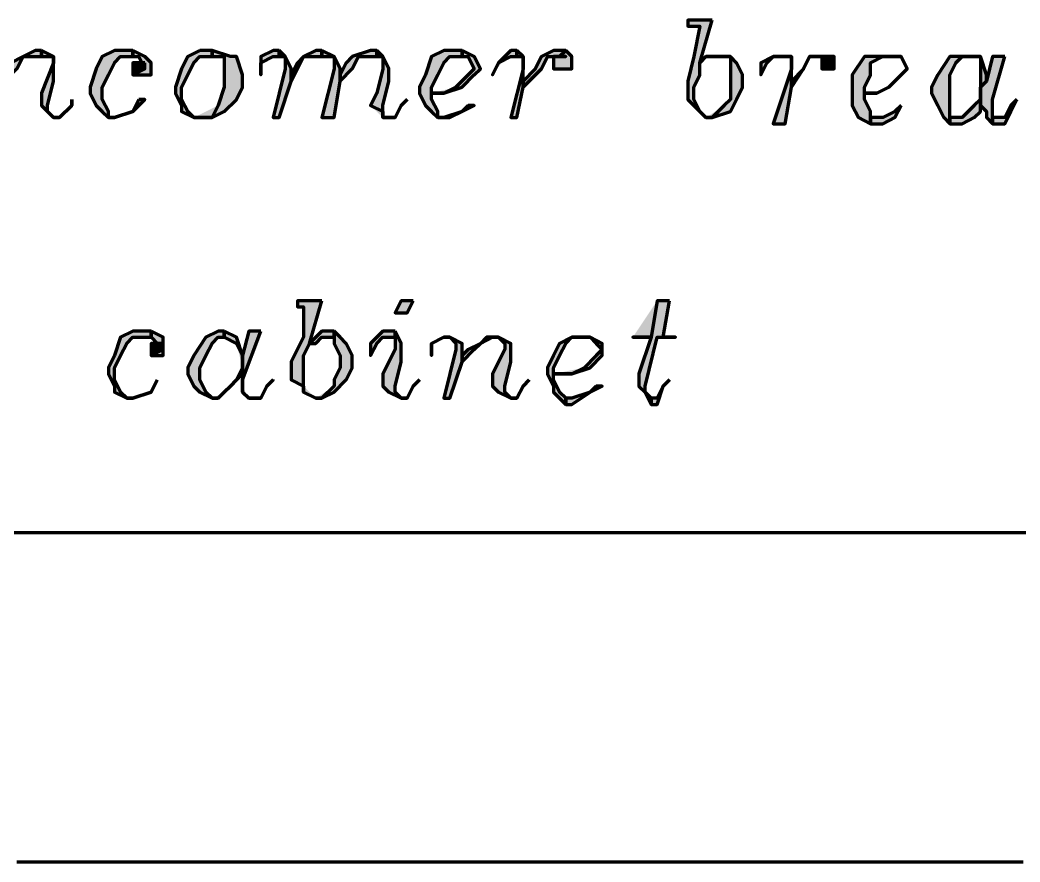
# Model space of a CAD drawing. Header units: inches. Extents: x 16 to 776, y 37 to 575.
# Drawn here: x 298.42 to 325.75, y 235 to 258 of the extents above; entities that cross this region are included whole.
import ezdxf

# ---------------------------------------------------------------- set-up
doc = ezdxf.new("R2010")
doc.units = ezdxf.units.IN
doc.header["$MEASUREMENT"] = 0
doc.layers.add('H', color=7, linetype='CONTINUOUS', lineweight=100)
doc.layers.add('P', color=250, linetype='CONTINUOUS', lineweight=100)

msp = doc.modelspace()

# ---------------------------------------------------------------- hatches: boundary and pattern name
at = {"layer": 'H', "linetype": 'Continuous'}
h = msp.add_hatch(color=0, dxfattribs=at)
edge = h.paths.add_edge_path()
edge.add_line((317.333, 258), (316.667, 258))
edge.add_line((316.667, 258), (316.667, 257.833))
edge.add_line((316.667, 257.833), (316.833, 257.833))
edge.add_line((316.833, 257.833), (317, 257.833))
edge.add_line((317, 257.833), (316.833, 257))
edge.add_line((316.833, 257), (316.667, 256.333))
edge.add_line((316.667, 256.333), (316.667, 255.833))
edge.add_line((316.667, 255.833), (316.833, 255.667))
edge.add_line((316.833, 255.667), (317.167, 255.333))
edge.add_line((317.167, 255.333), (317, 255.5))
edge.add_line((317, 255.5), (316.833, 255.833))
edge.add_line((316.833, 255.833), (316.833, 256.167))
edge.add_line((316.833, 256.167), (317, 256.5))
edge.add_line((317, 256.5), (317, 256.833))
for points in [[(299, 257.167), (298.833, 257.167), (298.5, 257), (298.167, 256.833), (298, 256.5), (298, 256.333), (298.333, 256.667), (298.5, 257), (298.833, 257), (299, 257)], [(301.5, 257.167), (301, 257.167), (300.667, 257), (300.5, 256.667), (300.333, 256.167), (300.333, 256), (300.5, 255.667), (300.667, 255.5), (300.833, 255.333), (300.833, 255.5), (300.667, 255.833), (300.667, 256.167), (300.833, 256.5), (301, 256.833), (301.167, 257), (301.5, 257)], [(301.5, 257.167), (301.5, 257), (301.667, 257), (301.833, 256.667), (301.5, 256.5), (302, 256.5), (302, 256.833), (301.833, 257)], [(303.333, 257.167), (303, 257), (302.833, 256.667), (302.667, 256.167), (302.667, 256), (302.833, 255.667), (302.833, 255.5), (303.167, 255.333), (303, 255.5), (302.833, 255.833), (302.833, 256.167), (303.167, 256.833), (303.333, 257), (303.667, 257), (303.667, 257.167)], [(305.5, 257.167), (305.333, 257.167), (305, 257), (305, 256.667), (305, 256.5), (305, 256.833), (305.333, 257), (305.5, 257)], [(305.5, 257.167), (305.5, 257), (305.667, 257), (305.667, 256.667), (305.333, 255.333), (305.5, 255.333), (305.833, 256.333), (305.833, 256.5), (305.833, 256.667), (305.667, 257)], [(306.667, 257.167), (306.5, 257.167), (306.167, 257), (306, 256.833), (305.833, 256.5), (305.833, 256.333), (306, 256.667), (306.167, 257), (306.5, 257), (306.667, 257)], [(306.667, 257.167), (306.667, 257), (307, 257), (307, 256.667), (306.667, 255.333), (307, 255.333), (307.167, 256.333), (307.167, 256.5), (307.167, 256.667), (307, 257)], [(308.167, 257.167), (308, 257.167), (307.5, 257), (307.333, 256.833), (307.167, 256.5), (307.167, 256.333), (307.5, 256.667), (307.667, 257), (308, 257), (308.167, 257)], [(310.5, 257.167), (310, 257.167), (309.667, 257), (309.5, 256.5), (309.333, 256.167), (309.333, 256), (309.5, 255.667), (309.667, 255.5), (309.833, 255.333), (309.833, 255.5), (309.667, 255.833), (309.667, 256), (309.667, 256.167), (309.833, 256.5), (310, 256.833), (310.167, 257), (310.5, 257)], [(312, 257.167), (312, 257), (312.167, 257), (312.167, 256.667), (311.833, 255.333), (312, 255.333), (312.167, 256.167), (312.167, 256.333), (312.167, 256.667), (312.167, 257)], [(313.333, 257.167), (313, 257.167), (312.667, 257), (312.5, 256.667), (312.167, 256.333), (312.167, 256.167), (312.667, 256.667), (312.833, 257), (313, 257), (313.167, 257)], [(313.333, 257.167), (313.167, 257), (313.333, 257), (313, 257), (313, 256.667), (313.5, 256.667), (313.5, 257)], [(319, 257), (318.667, 256.833), (318.667, 256.5), (318.833, 256.833)], [(320.667, 257), (320.333, 257), (320.333, 256.667), (320.667, 256.667)], [(322, 257), (321.5, 257), (321.167, 256.5), (321.167, 256.167), (321.167, 256), (321.167, 255.667), (321.333, 255.333), (321.667, 255.167), (321.667, 255.333), (321.667, 255.5), (321.5, 255.833), (321.5, 256), (321.5, 256.167), (321.667, 256.5), (321.667, 256.833)], [(324.5, 257), (324.167, 257), (323.833, 257), (323.5, 256.5), (323.333, 256.167), (323.333, 256), (323.5, 255.667), (323.667, 255.333), (323.833, 255.167), (323.833, 255.333), (323.833, 255.5), (323.833, 255.833), (323.833, 256.167), (323.833, 256.5), (324, 256.833), (324.167, 257), (324.333, 257)], [(324.5, 257), (324.333, 257), (324.667, 257), (324.667, 256.5), (324.667, 256.167), (324.833, 256.333), (324.833, 256.5), (324.667, 257)], [(325.333, 257), (325, 257), (324.833, 256.333), (324.667, 256.167), (324.667, 256), (324.667, 255.667), (324.833, 255.5), (324.833, 255.333), (325, 255.167), (325, 255.333), (325, 255.5), (325, 255.833)], [(301.833, 256.833), (301.5, 256.833), (301.5, 256.5), (301.833, 256.667)], [(319.5, 256.667), (319, 255.167), (319.333, 255.167), (319.5, 256.167), (319.5, 256.333)], [(319.833, 256.667), (319.5, 256.333), (319.5, 256.167)], [(324.667, 256.167), (324.667, 255.833), (324.5, 255.667), (324.333, 255.5), (324.167, 255.333), (323.833, 255.333), (323.833, 255.167), (324.167, 255.167), (324.5, 255.333), (324.667, 255.5), (324.667, 255.833), (324.667, 256)], [(310.667, 255.667), (310.5, 255.5), (310, 255.333), (309.833, 255.333), (310.167, 255.333), (310.5, 255.5), (310.833, 255.667)], [(322.5, 255.667), (322.333, 255.5), (322, 255.333), (321.667, 255.333), (321.667, 255.167), (322, 255.167), (322.333, 255.333)], [(325.667, 255.833), (325.5, 255.667), (325.333, 255.333), (325, 255.333), (325, 255.167), (325.333, 255.167), (325.5, 255.5)], [(309.167, 250.333), (308.833, 250.333), (308.667, 250), (309, 250)], [(302, 249.5), (301.5, 249.5), (301.167, 249.333), (301, 248.833), (300.833, 248.5), (300.833, 248.333), (301, 248), (301, 247.833), (301.333, 247.667), (301.167, 247.833), (301, 248.167), (301, 248.5), (301.167, 248.833), (301.333, 249.167), (301.5, 249.333), (302, 249.333)], [(302, 249.5), (302, 249.333), (302.167, 249.167), (302.333, 249), (302, 248.833), (302.333, 248.833), (302.333, 249), (302.333, 249.333)], [(304, 249.5), (303.833, 249.5), (303.5, 249.333), (303.167, 248.833), (303, 248.5), (303, 248.333), (303.167, 248), (303.333, 247.833), (303.667, 247.667), (303.5, 247.833), (303.333, 248.167), (303.333, 248.5), (303.5, 248.833), (303.667, 249.167), (303.833, 249.333), (304, 249.333)], [(307, 249.5), (306.667, 249.5), (306.5, 249.333), (306.333, 249.167), (306.5, 249.167), (306.667, 249.333), (307, 249.333)], [(308.667, 249.5), (308.333, 249.5), (308, 249.167), (308, 248.833), (308.167, 249.167), (308.333, 249.333), (308.667, 249.333)], [(308.667, 249.5), (308.667, 249.333), (308.667, 249.167), (308.667, 249), (308.333, 248.333), (308.333, 248), (308.5, 247.833), (308.833, 247.667), (308.667, 247.833), (308.667, 248), (308.833, 248.667), (308.833, 249), (308.833, 249.167)], [(310.167, 249.333), (310.333, 249.167), (310.333, 249), (310, 247.667), (310.167, 247.667), (310.5, 248.667), (310.5, 248.833), (310.5, 249), (310.5, 249.167)], [(311.5, 249.333), (311.167, 249.333), (311, 249.167), (310.667, 249), (310.5, 248.833), (310.5, 248.667), (310.833, 249), (311, 249.167), (311.333, 249.333)], [(311.5, 249.333), (311.667, 249.167), (311.667, 249), (311.333, 248.333), (311.333, 248), (311.5, 247.833), (311.833, 247.667), (311.667, 247.833), (311.667, 248), (311.833, 248.667), (311.833, 249), (311.833, 249.167)], [(313.5, 249.333), (313.167, 249.167), (313, 248.833), (312.833, 248.5), (312.833, 248.333), (313, 248), (313, 247.833), (313.333, 247.5), (313.333, 247.667), (313.167, 247.833), (313, 248.167), (313, 248.333), (313, 248.5), (313.167, 248.833), (313.333, 249.167)], [(302.333, 249.167), (302, 249.167), (302, 248.833), (302.333, 249)], [(314.167, 248), (314, 247.833), (313.5, 247.667), (313.333, 247.667), (313.333, 247.5), (313.5, 247.5), (314, 247.833), (314.333, 248)], [(316, 248), (315.833, 247.667), (315.667, 247.667), (315.667, 247.5), (315.833, 247.5)]]:
    msp.add_hatch(color=0, dxfattribs=at).paths.add_polyline_path(points)
h = msp.add_hatch(color=0, dxfattribs=at)
edge = h.paths.add_edge_path()
edge.add_line((299, 257.167), (299, 257))
edge.add_line((299, 257), (299.333, 257))
edge.add_line((299.333, 257), (299.333, 256.833))
edge.add_line((299.333, 256.833), (299, 256))
edge.add_line((299, 256), (299, 255.667))
edge.add_line((299, 255.667), (299.333, 255.333))
edge.add_line((299.333, 255.333), (299.167, 255.5))
edge.add_line((299.167, 255.5), (299.167, 255.667))
edge.add_line((299.167, 255.667), (299.333, 256.333))
edge.add_line((299.333, 256.333), (299.333, 256.833))
edge.add_line((299.333, 256.833), (299.333, 257))
h = msp.add_hatch(color=0, dxfattribs=at)
edge = h.paths.add_edge_path()
edge.add_line((303.667, 257.167), (303.667, 257))
edge.add_line((303.667, 257), (304, 257))
edge.add_line((304, 257), (304, 256.5))
edge.add_line((304, 256.5), (304, 256.167))
edge.add_line((304, 256.167), (303.833, 255.667))
edge.add_line((303.833, 255.667), (303.167, 255.333))
edge.add_line((303.167, 255.333), (303.667, 255.333))
edge.add_line((303.667, 255.333), (304, 255.5))
edge.add_line((304, 255.5), (304.333, 255.833))
edge.add_line((304.333, 255.833), (304.5, 256.167))
edge.add_line((304.5, 256.167), (304.5, 256.5))
edge.add_line((304.5, 256.5), (304.333, 257))
edge.add_line((304.333, 257), (304.167, 257))
h = msp.add_hatch(color=0, dxfattribs=at)
edge = h.paths.add_edge_path()
edge.add_line((308.167, 257.167), (308.167, 257))
edge.add_line((308.167, 257), (308.333, 257))
edge.add_line((308.333, 257), (308.333, 256.667))
edge.add_line((308.333, 256.667), (308.167, 256))
edge.add_line((308.167, 256), (308, 255.667))
edge.add_line((308, 255.667), (308.333, 255.333))
edge.add_line((308.333, 255.333), (308.333, 255.5))
edge.add_line((308.333, 255.5), (308.333, 255.667))
edge.add_line((308.333, 255.667), (308.5, 256.333))
edge.add_line((308.5, 256.333), (308.5, 256.667))
edge.add_line((308.5, 256.667), (308.333, 257))
h = msp.add_hatch(color=0, dxfattribs=at)
edge = h.paths.add_edge_path()
edge.add_line((310.5, 257.167), (310.5, 257))
edge.add_line((310.5, 257), (310.667, 257))
edge.add_line((310.667, 257), (310.833, 256.667))
edge.add_line((310.833, 256.667), (310.667, 256.5))
edge.add_line((310.667, 256.5), (310.333, 256.167))
edge.add_line((310.333, 256.167), (309.667, 256))
edge.add_line((309.667, 256), (310, 256))
edge.add_line((310, 256), (310.5, 256.167))
edge.add_line((310.5, 256.167), (310.833, 256.5))
edge.add_line((310.833, 256.5), (311, 256.667))
edge.add_line((311, 256.667), (310.833, 257))
h = msp.add_hatch(color=0, dxfattribs=at)
edge = h.paths.add_edge_path()
edge.add_line((312, 257.167), (311.833, 257.167))
edge.add_line((311.833, 257.167), (311.333, 256.5))
edge.add_line((311.333, 256.5), (311.5, 256.833))
edge.add_line((311.5, 256.833), (311.833, 257))
edge.add_line((311.833, 257), (312, 257))
h = msp.add_hatch(color=0, dxfattribs=at)
edge = h.paths.add_edge_path()
edge.add_line((317.833, 257), (317.833, 256.5))
edge.add_line((317.833, 256.5), (317.833, 256.167))
edge.add_line((317.833, 256.167), (317.833, 255.833))
edge.add_line((317.833, 255.833), (317.667, 255.667))
edge.add_line((317.667, 255.667), (317.167, 255.333))
edge.add_line((317.167, 255.333), (317.333, 255.333))
edge.add_line((317.333, 255.333), (317.833, 255.5))
edge.add_line((317.833, 255.5), (318, 255.833))
edge.add_line((318, 255.833), (318.167, 256.167))
edge.add_line((318.167, 256.167), (318.167, 256.5))
edge.add_line((318.167, 256.5), (318, 256.833))
h = msp.add_hatch(color=0, dxfattribs=at)
edge = h.paths.add_edge_path()
edge.add_line((301.667, 255.833), (301.5, 255.5))
edge.add_line((301.5, 255.5), (300.833, 255.333))
edge.add_line((300.833, 255.333), (301, 255.333))
edge.add_line((301, 255.333), (301.5, 255.5))
edge.add_line((301.5, 255.5), (301.833, 255.833))
h = msp.add_hatch(color=0, dxfattribs=at)
edge = h.paths.add_edge_path()
edge.add_line((306.667, 250.333), (306, 250.333))
edge.add_line((306, 250.333), (306, 250.167))
edge.add_line((306, 250.167), (306.167, 250.167))
edge.add_line((306.167, 250.167), (306.167, 250))
edge.add_line((306.167, 250), (306.167, 249.333))
edge.add_line((306.167, 249.333), (305.833, 248.667))
edge.add_line((305.833, 248.667), (305.833, 248.167))
edge.add_line((305.833, 248.167), (306.167, 248))
edge.add_line((306.167, 248), (306.5, 247.667))
edge.add_line((306.5, 247.667), (306.167, 247.833))
edge.add_line((306.167, 247.833), (306.167, 248.167))
edge.add_line((306.167, 248.167), (306.167, 248.5))
edge.add_line((306.167, 248.5), (306.167, 248.833))
edge.add_line((306.167, 248.833), (306.333, 249.167))
h = msp.add_hatch(color=0, dxfattribs=at)
edge = h.paths.add_edge_path()
edge.add_line((316.167, 250.333), (315.833, 250.333))
edge.add_line((315.833, 250.333), (315.167, 249.333))
edge.add_line((315.167, 249.333), (315.667, 249.333))
edge.add_line((315.667, 249.333), (315.333, 248.333))
edge.add_line((315.333, 248.333), (315.333, 248))
edge.add_line((315.333, 248), (315.5, 247.833))
edge.add_line((315.5, 247.833), (315.667, 247.5))
edge.add_line((315.667, 247.5), (315.667, 247.667))
edge.add_line((315.667, 247.667), (315.5, 247.833))
edge.add_line((315.5, 247.833), (315.5, 248))
edge.add_line((315.5, 248), (315.833, 249.333))
edge.add_line((315.833, 249.333), (316.333, 249.333))
edge.add_line((316.333, 249.333), (316, 249.333))
h = msp.add_hatch(color=0, dxfattribs=at)
edge = h.paths.add_edge_path()
edge.add_line((304, 249.5), (304, 249.333))
edge.add_line((304, 249.333), (304.333, 249.167))
edge.add_line((304.333, 249.167), (304.5, 248.5))
edge.add_line((304.5, 248.5), (304.5, 248.833))
edge.add_line((304.5, 248.833), (304.333, 249.333))
h = msp.add_hatch(color=0, dxfattribs=at)
edge = h.paths.add_edge_path()
edge.add_line((305, 249.5), (304.667, 249.5))
edge.add_line((304.667, 249.5), (304.5, 248.833))
edge.add_line((304.5, 248.833), (304.5, 248.5))
edge.add_line((304.5, 248.5), (304.5, 248.333))
edge.add_line((304.5, 248.333), (304.5, 248))
edge.add_line((304.5, 248), (304.667, 247.667))
edge.add_line((304.667, 247.667), (304.5, 247.833))
edge.add_line((304.5, 247.833), (304.5, 248.167))
h = msp.add_hatch(color=0, dxfattribs=at)
edge = h.paths.add_edge_path()
edge.add_line((307, 249.5), (307, 249.333))
edge.add_line((307, 249.333), (307, 249.167))
edge.add_line((307, 249.167), (307.167, 248.833))
edge.add_line((307.167, 248.833), (307.167, 248.5))
edge.add_line((307.167, 248.5), (307, 248.167))
edge.add_line((307, 248.167), (307, 248))
edge.add_line((307, 248), (306.5, 247.667))
edge.add_line((306.5, 247.667), (306.667, 247.667))
edge.add_line((306.667, 247.667), (307, 247.833))
edge.add_line((307, 247.833), (307.333, 248.167))
edge.add_line((307.333, 248.167), (307.5, 248.5))
edge.add_line((307.5, 248.5), (307.5, 248.833))
edge.add_line((307.5, 248.833), (307.333, 249.167))
edge.add_line((307.333, 249.167), (307.167, 249.333))
h = msp.add_hatch(color=0, dxfattribs=at)
edge = h.paths.add_edge_path()
edge.add_line((314, 249.333), (314.167, 249.167))
edge.add_line((314.167, 249.167), (314.333, 249))
edge.add_line((314.333, 249), (314.167, 248.833))
edge.add_line((314.167, 248.833), (313.833, 248.5))
edge.add_line((313.833, 248.5), (313, 248.333))
edge.add_line((313, 248.333), (313.5, 248.333))
edge.add_line((313.5, 248.333), (314, 248.5))
edge.add_line((314, 248.5), (314.333, 248.833))
edge.add_line((314.333, 248.833), (314.333, 249))
edge.add_line((314.333, 249), (314.333, 249.167))
h = msp.add_hatch(color=0, dxfattribs=at)
edge = h.paths.add_edge_path()
edge.add_line((304.5, 248.5), (304.333, 248.167))
edge.add_line((304.333, 248.167), (304.167, 248))
edge.add_line((304.167, 248), (304, 247.833))
edge.add_line((304, 247.833), (303.667, 247.667))
edge.add_line((303.667, 247.667), (303.833, 247.667))
edge.add_line((303.833, 247.667), (304, 247.833))
edge.add_line((304, 247.833), (304.167, 248))
edge.add_line((304.167, 248), (304.333, 248.167))
edge.add_line((304.333, 248.167), (304.5, 248.333))

# ---------------------------------------------------------------- linework, layer by layer
at = {"layer": 'P', "color": 0, "linetype": 'Continuous'}
for points in [[(317.333, 258), (316.667, 258), (316.667, 257.833), (316.833, 257.833), (317, 257.833), (317, 257.833), (316.833, 257), (316.667, 256.333), (316.667, 255.833), (316.833, 255.667), (317, 255.5), (317.167, 255.333), (317.167, 255.333), (317, 255.5), (316.833, 255.833), (316.833, 256.167), (317, 256.5), (317, 256.833), (317, 256.833), (317.333, 258)], [(299, 257.167), (298.833, 257.167), (298.5, 257), (298.167, 256.833), (298, 256.5), (298, 256.333), (298.333, 256.667), (298.5, 257), (298.833, 257), (299, 257), (299, 257.167)], [(299, 257.167), (299, 257), (299.333, 257), (299.333, 256.833), (299, 256), (299, 255.667), (299.167, 255.5), (299.167, 255.5), (299.333, 255.333), (299.333, 255.333), (299.167, 255.5), (299.167, 255.667), (299.333, 256.333), (299.333, 256.833), (299.333, 257), (299, 257.167)], [(301.5, 257.167), (301, 257.167), (300.667, 257), (300.5, 256.667), (300.333, 256.167), (300.333, 256), (300.5, 255.667), (300.667, 255.5), (300.833, 255.333), (300.833, 255.333), (300.833, 255.5), (300.667, 255.833), (300.667, 256.167), (300.833, 256.5), (301, 256.833), (301.167, 257), (301.5, 257), (301.5, 257.167)], [(301.5, 257.167), (301.5, 257), (301.667, 257), (301.833, 256.667), (301.833, 256.667), (301.5, 256.5), (302, 256.5), (302, 256.833), (301.833, 257), (301.5, 257.167)], [(303.333, 257.167), (303, 257), (302.833, 256.667), (302.667, 256.167), (302.667, 256), (302.833, 255.667), (302.833, 255.5), (303.167, 255.333), (303.167, 255.333), (303, 255.5), (302.833, 255.833), (302.833, 256.167), (303.167, 256.833), (303.333, 257), (303.667, 257), (303.667, 257.167), (303.333, 257.167)], [(303.667, 257.167), (303.667, 257), (304, 257), (304, 256.5), (304, 256.167), (303.833, 255.667), (303.667, 255.333), (303.167, 255.333), (303.167, 255.333), (303.667, 255.333), (304, 255.5), (304.333, 255.833), (304.5, 256.167), (304.5, 256.5), (304.333, 257), (304.167, 257), (303.667, 257.167)], [(305.5, 257.167), (305.333, 257.167), (305, 257), (305, 256.667), (305, 256.5), (305, 256.833), (305.333, 257), (305.5, 257), (305.5, 257.167)], [(305.5, 257.167), (305.5, 257), (305.667, 257), (305.667, 256.667), (305.333, 255.333), (305.5, 255.333), (305.833, 256.333), (305.833, 256.5), (305.833, 256.667), (305.667, 257), (305.5, 257.167)], [(306.667, 257.167), (306.5, 257.167), (306.167, 257), (306, 256.833), (305.833, 256.5), (305.833, 256.333), (306, 256.667), (306.167, 257), (306.5, 257), (306.667, 257), (306.667, 257.167)], [(306.667, 257.167), (306.667, 257), (307, 257), (307, 256.667), (306.667, 255.333), (307, 255.333), (307.167, 256.333), (307.167, 256.5), (307.167, 256.667), (307, 257), (306.667, 257.167)], [(308.167, 257.167), (308, 257.167), (307.5, 257), (307.333, 256.833), (307.167, 256.5), (307.167, 256.333), (307.5, 256.667), (307.667, 257), (308, 257), (308.167, 257), (308.167, 257.167)], [(308.167, 257.167), (308.167, 257), (308.333, 257), (308.333, 256.667), (308.167, 256), (308, 255.667), (308.333, 255.5), (308.333, 255.5), (308.333, 255.333), (308.333, 255.333), (308.333, 255.5), (308.333, 255.667), (308.5, 256.333), (308.5, 256.667), (308.333, 257), (308.167, 257.167)], [(310.5, 257.167), (310, 257.167), (309.667, 257), (309.5, 256.5), (309.333, 256.167), (309.333, 256), (309.5, 255.667), (309.667, 255.5), (309.833, 255.333), (309.833, 255.333), (309.833, 255.5), (309.667, 255.833), (309.667, 256), (309.667, 256), (309.667, 256.167), (309.833, 256.5), (310, 256.833), (310.167, 257), (310.5, 257), (310.5, 257.167)], [(310.5, 257.167), (310.5, 257), (310.667, 257), (310.833, 256.667), (310.667, 256.5), (310.333, 256.167), (310, 256), (309.667, 256), (309.667, 256), (310, 256), (310.5, 256.167), (310.833, 256.5), (311, 256.667), (310.833, 257), (310.5, 257.167)], [(312, 257.167), (311.833, 257.167), (311.5, 256.833), (311.333, 256.5), (311.333, 256.5), (311.5, 256.833), (311.833, 257), (312, 257), (312, 257.167)], [(312, 257.167), (312, 257), (312.167, 257), (312.167, 256.667), (311.833, 255.333), (312, 255.333), (312.167, 256.167), (312.167, 256.333), (312.167, 256.667), (312.167, 257), (312, 257.167)], [(313.333, 257.167), (313, 257.167), (312.667, 257), (312.5, 256.667), (312.167, 256.333), (312.167, 256.167), (312.667, 256.667), (312.833, 257), (313, 257), (313.167, 257), (313.333, 257.167)], [(313.333, 257.167), (313.167, 257), (313.333, 257), (313, 257), (313, 256.667), (313.5, 256.667), (313.5, 257), (313.333, 257.167)], [(317.667, 257), (317.333, 257), (317.167, 257), (317, 256.833), (317, 256.833), (317.167, 257), (317.333, 257), (317.667, 257)], [(317.667, 257), (317.667, 257), (317.833, 257), (317.833, 256.5), (317.833, 256.167), (317.833, 255.833), (317.667, 255.667), (317.333, 255.333), (317.167, 255.333), (317.167, 255.333), (317.333, 255.333), (317.833, 255.5), (318, 255.833), (318.167, 256.167), (318.167, 256.5), (318, 256.833), (317.833, 257), (317.667, 257)], [(319.333, 257), (319, 257), (318.667, 256.833), (318.667, 256.5), (318.667, 256.5), (318.833, 256.833), (319, 257), (319.333, 257)], [(319.333, 257), (319.333, 257), (319.5, 257), (319.5, 256.667), (319, 255.167), (319.333, 255.167), (319.5, 256.167), (319.5, 256.333), (319.5, 256.667), (319.5, 257), (319.333, 257)], [(320.5, 257), (320.333, 257), (320, 257), (319.833, 256.667), (319.5, 256.333), (319.5, 256.167), (319.833, 256.667), (320, 257), (320.333, 257), (320.5, 257)], [(320.5, 257), (320.5, 257), (320.667, 257), (320.333, 257), (320.333, 256.667), (320.667, 256.667), (320.667, 257), (320.5, 257)], [(322.333, 257), (322, 257), (321.5, 257), (321.167, 256.5), (321.167, 256.167), (321.167, 256), (321.167, 255.667), (321.333, 255.333), (321.667, 255.167), (321.667, 255.333), (321.667, 255.5), (321.5, 255.833), (321.5, 256), (321.5, 256), (321.5, 256.167), (321.667, 256.5), (321.667, 256.833), (322, 257), (322.333, 257)], [(322.333, 257), (322.333, 257), (322.5, 257), (322.667, 256.667), (322.5, 256.5), (322.167, 256.167), (321.833, 256), (321.5, 256), (321.5, 256), (321.833, 256), (322.167, 256.167), (322.5, 256.5), (322.667, 256.667), (322.5, 257), (322.333, 257)], [(324.5, 257), (324.167, 257), (323.833, 257), (323.5, 256.5), (323.333, 256.167), (323.333, 256), (323.5, 255.667), (323.667, 255.333), (323.833, 255.167), (323.833, 255.333), (323.833, 255.5), (323.833, 255.833), (323.833, 256.167), (323.833, 256.5), (324, 256.833), (324.167, 257), (324.333, 257), (324.5, 257)], [(324.5, 257), (324.333, 257), (324.667, 257), (324.667, 256.5), (324.667, 256.167), (324.833, 256.333), (324.833, 256.5), (324.667, 257), (324.5, 257)], [(325.333, 257), (325, 257), (324.833, 256.333), (324.667, 256.167), (324.667, 256), (324.667, 255.667), (324.833, 255.5), (324.833, 255.333), (325, 255.167), (325, 255.333), (325, 255.5), (325, 255.833), (325.333, 257)], [(301.833, 256.833), (301.5, 256.833), (301.5, 256.5), (301.833, 256.667), (301.833, 256.833)], [(324.667, 256.167), (324.667, 255.833), (324.5, 255.667), (324.333, 255.5), (324.167, 255.333), (323.833, 255.333), (323.833, 255.167), (323.833, 255.167), (324.167, 255.167), (324.5, 255.333), (324.667, 255.5), (324.667, 255.833), (324.667, 256), (324.667, 256.167)], [(299.833, 255.833), (299.833, 255.667), (299.5, 255.333), (299.333, 255.333), (299.333, 255.333), (299.5, 255.333), (299.833, 255.667), (299.833, 255.833)], [(301.667, 255.833), (301.5, 255.5), (301, 255.333), (300.833, 255.333), (300.833, 255.333), (300.833, 255.333), (301, 255.333), (301.5, 255.5), (301.833, 255.833), (301.667, 255.833)], [(309, 255.833), (308.833, 255.667), (308.667, 255.333), (308.333, 255.333), (308.333, 255.333), (308.667, 255.333), (308.833, 255.667), (309, 255.833)], [(310.667, 255.667), (310.5, 255.5), (310, 255.333), (309.833, 255.333), (309.833, 255.333), (310.167, 255.333), (310.5, 255.5), (310.833, 255.667), (310.667, 255.667)], [(322.5, 255.667), (322.333, 255.5), (322, 255.333), (321.667, 255.333), (321.667, 255.167), (322, 255.167), (322.333, 255.333), (322.5, 255.667)], [(325.667, 255.833), (325.5, 255.667), (325.333, 255.333), (325, 255.333), (325, 255.167), (325.333, 255.167), (325.5, 255.5), (325.667, 255.833)], [(306.667, 250.333), (306, 250.333), (306, 250.167), (306.167, 250.167), (306.167, 250.167), (306.167, 250), (306.167, 249.333), (305.833, 248.667), (305.833, 248.167), (306.167, 248), (306.167, 247.833), (306.5, 247.667), (306.5, 247.667), (306.167, 247.833), (306.167, 248.167), (306.167, 248.5), (306.167, 248.833), (306.333, 249.167), (306.333, 249.167), (306.667, 250.333)], [(309.167, 250.333), (308.833, 250.333), (308.667, 250), (309, 250), (309.167, 250.333)], [(316.167, 250.333), (315.833, 250.333), (315.667, 249.333), (315.167, 249.333), (315.167, 249.333), (315.667, 249.333), (315.333, 248.333), (315.333, 248), (315.5, 247.833), (315.667, 247.5), (315.667, 247.667), (315.5, 247.833), (315.5, 248), (315.833, 249.333), (316.333, 249.333), (316.333, 249.333), (316, 249.333), (316.167, 250.333)], [(302, 249.5), (301.5, 249.5), (301.167, 249.333), (301, 248.833), (300.833, 248.5), (300.833, 248.333), (301, 248), (301, 247.833), (301.333, 247.667), (301.333, 247.667), (301.167, 247.833), (301, 248.167), (301, 248.5), (301.167, 248.833), (301.333, 249.167), (301.5, 249.333), (302, 249.333), (302, 249.5)], [(302, 249.5), (302, 249.333), (302.167, 249.167), (302.333, 249), (302.333, 249), (302, 248.833), (302.333, 248.833), (302.333, 249), (302.333, 249.333), (302, 249.5)], [(304, 249.5), (303.833, 249.5), (303.5, 249.333), (303.167, 248.833), (303, 248.5), (303, 248.333), (303.167, 248), (303.333, 247.833), (303.667, 247.667), (303.667, 247.667), (303.5, 247.833), (303.333, 248.167), (303.333, 248.5), (303.5, 248.833), (303.667, 249.167), (303.833, 249.333), (304, 249.333), (304, 249.5)], [(304, 249.5), (304, 249.333), (304.333, 249.167), (304.5, 248.833), (304.5, 248.5), (304.5, 248.833), (304.5, 248.833), (304.333, 249.333), (304, 249.5)], [(305, 249.5), (304.667, 249.5), (304.5, 248.833), (304.5, 248.5), (304.5, 248.333), (304.5, 248), (304.5, 247.833), (304.5, 247.833), (304.667, 247.667), (304.667, 247.667), (304.5, 247.833), (304.5, 248.167), (305, 249.5)], [(307, 249.5), (306.667, 249.5), (306.5, 249.333), (306.333, 249.167), (306.333, 249.167), (306.5, 249.167), (306.667, 249.333), (307, 249.333), (307, 249.5)], [(307, 249.5), (307, 249.333), (307, 249.167), (307.167, 248.833), (307.167, 248.5), (307, 248.167), (307, 248), (306.667, 247.667), (306.5, 247.667), (306.5, 247.667), (306.667, 247.667), (307, 247.833), (307.333, 248.167), (307.5, 248.5), (307.5, 248.833), (307.333, 249.167), (307.167, 249.333), (307, 249.5)], [(308.667, 249.5), (308.333, 249.5), (308, 249.167), (308, 248.833), (308, 248.833), (308.167, 249.167), (308.333, 249.333), (308.667, 249.333), (308.667, 249.5)], [(308.667, 249.5), (308.667, 249.333), (308.667, 249.167), (308.667, 249), (308.333, 248.333), (308.333, 248), (308.5, 247.833), (308.5, 247.833), (308.833, 247.667), (308.833, 247.667), (308.667, 247.833), (308.667, 248), (308.833, 248.667), (308.833, 249), (308.833, 249.167), (308.667, 249.5)], [(310.167, 249.333), (310, 249.333), (309.667, 249.167), (309.667, 248.833), (309.667, 248.833), (309.667, 249.167), (310, 249.333), (310.167, 249.333)], [(310.167, 249.333), (310.167, 249.333), (310.333, 249.167), (310.333, 249), (310, 247.667), (310.167, 247.667), (310.5, 248.667), (310.5, 248.833), (310.5, 249), (310.5, 249.167), (310.167, 249.333)], [(311.5, 249.333), (311.167, 249.333), (311, 249.167), (310.667, 249), (310.5, 248.833), (310.5, 248.667), (310.833, 249), (311, 249.167), (311.333, 249.333), (311.5, 249.333)], [(311.5, 249.333), (311.5, 249.333), (311.667, 249.167), (311.667, 249), (311.333, 248.333), (311.333, 248), (311.5, 247.833), (311.5, 247.833), (311.833, 247.667), (311.833, 247.667), (311.667, 247.833), (311.667, 248), (311.833, 248.667), (311.833, 249), (311.833, 249.167), (311.5, 249.333)], [(314, 249.333), (313.5, 249.333), (313.167, 249.167), (313, 248.833), (312.833, 248.5), (312.833, 248.333), (313, 248), (313, 247.833), (313.333, 247.5), (313.333, 247.667), (313.167, 247.833), (313, 248.167), (313, 248.333), (313, 248.333), (313, 248.5), (313.167, 248.833), (313.333, 249.167), (313.5, 249.333), (314, 249.333), (314, 249.333)], [(314, 249.333), (314, 249.333), (314.167, 249.167), (314.333, 249), (314.167, 248.833), (313.833, 248.5), (313.5, 248.333), (313, 248.333), (313, 248.333), (313.5, 248.333), (314, 248.5), (314.333, 248.833), (314.333, 249), (314.333, 249.167), (314, 249.333)], [(302.333, 249.167), (302, 249.167), (302, 248.833), (302.333, 249), (302.333, 249.167)], [(304.5, 248.5), (304.333, 248.167), (304.167, 248), (304, 247.833), (303.833, 247.667), (303.667, 247.667), (303.667, 247.667), (303.667, 247.667), (303.833, 247.667), (304, 247.833), (304.167, 248), (304.333, 248.167), (304.5, 248.333), (304.5, 248.5)], [(302.167, 248.167), (302, 247.833), (301.5, 247.667), (301.333, 247.667), (301.333, 247.667), (301.333, 247.667), (301.5, 247.667), (302, 247.833), (302.167, 248.167)], [(305.333, 248.167), (305.167, 248), (305, 247.667), (304.667, 247.667), (304.667, 247.667), (305, 247.667), (305.167, 248), (305.333, 248.167), (305.333, 248.167)], [(309.333, 248.167), (309.167, 248), (309, 247.667), (308.833, 247.667), (308.833, 247.667), (309, 247.667), (309.167, 248), (309.333, 248.167)], [(312.333, 248.167), (312.167, 248), (312, 247.667), (311.833, 247.667), (311.833, 247.667), (312, 247.667), (312.167, 248), (312.333, 248.167)], [(314.167, 248), (314, 247.833), (313.5, 247.667), (313.333, 247.667), (313.333, 247.5), (313.5, 247.5), (314, 247.833), (314.333, 248), (314.167, 248)], [(316.167, 248.167), (316, 248), (315.833, 247.667), (315.667, 247.667), (315.667, 247.5), (315.833, 247.5), (316, 248), (316.167, 248.167)], [(228.667, 244), (406.5, 244)], [(298.333, 235), (298.5, 235)], [(298.5, 235), (298.5, 235)], [(298.5, 235), (298.5, 235)], [(298.5, 235), (298.667, 235)], [(298.5, 235), (298.667, 235)], [(298.667, 235), (298.833, 235)], [(298.667, 235), (298.833, 235)], [(298.833, 235), (299, 235)], [(299, 235), (299, 235)], [(299, 235), (299, 235)], [(299, 235), (299.167, 235)], [(299, 235), (299.167, 235)], [(299.167, 235), (299.333, 235)], [(299.167, 235), (299.333, 235)], [(299.333, 235), (299.333, 235)], [(299.333, 235), (299.5, 235)], [(299.333, 235), (299.5, 235)], [(299.5, 235), (299.667, 235)], [(299.5, 235), (299.667, 235)], [(299.667, 235), (299.833, 235)], [(299.667, 235), (299.833, 235)], [(299.833, 235), (299.833, 235)], [(299.833, 235), (300, 235)], [(299.833, 235), (300, 235)], [(300, 235), (300.167, 235)], [(300, 235), (300.167, 235)], [(300.167, 235), (300.167, 235)], [(300.167, 235), (300.167, 235)], [(300.167, 235), (300.333, 235)], [(300.167, 235), (300.333, 235)], [(300.333, 235), (300.5, 235)], [(300.5, 235), (300.667, 235)], [(300.5, 235), (300.667, 235)], [(300.667, 235), (300.667, 235)], [(300.667, 235), (300.667, 235)], [(300.667, 235), (300.833, 235)], [(300.667, 235), (300.833, 235)], [(300.833, 235), (301, 235)], [(301, 235), (301, 235)], [(301, 235), (301, 235)], [(301, 235), (301.167, 235)], [(301, 235), (301.167, 235)], [(301.167, 235), (301.333, 235)], [(301.167, 235), (301.333, 235)], [(301.333, 235), (301.5, 235)], [(301.5, 235), (301.5, 235)], [(301.5, 235), (301.5, 235)], [(301.5, 235), (301.667, 235)], [(301.5, 235), (301.667, 235)], [(301.667, 235), (301.833, 235)], [(301.667, 235), (301.833, 235)], [(301.833, 235), (302, 235)], [(302, 235), (302, 235)], [(302, 235), (302, 235)], [(302, 235), (302.167, 235)], [(302, 235), (302.167, 235)], [(302.167, 235), (302.333, 235)], [(302.167, 235), (302.333, 235)], [(302.333, 235), (302.333, 235)], [(302.333, 235), (302.333, 235)], [(302.333, 235), (302.5, 235)], [(302.5, 235), (302.667, 235)], [(302.5, 235), (302.667, 235)], [(302.667, 235), (302.833, 235)], [(302.667, 235), (302.833, 235)], [(302.833, 235), (302.833, 235)], [(302.833, 235), (302.833, 235)], [(302.833, 235), (303, 235)], [(303, 235), (303.167, 235)], [(303, 235), (303.167, 235)], [(303.167, 235), (303.167, 235)], [(303.167, 235), (303.167, 235)], [(303.167, 235), (303.333, 235)], [(303.167, 235), (303.333, 235)], [(303.333, 235), (303.5, 235)], [(303.5, 235), (303.667, 235)], [(303.5, 235), (303.667, 235)], [(303.667, 235), (303.667, 235)], [(303.667, 235), (303.667, 235)], [(303.667, 235), (303.833, 235)], [(303.667, 235), (303.833, 235)], [(303.833, 235), (304, 235)], [(303.833, 235), (304, 235)], [(304, 235), (304, 235)], [(304, 235), (304.167, 235)], [(304, 235), (304.167, 235)], [(304.167, 235), (304.333, 235)], [(304.167, 235), (304.333, 235)], [(304.333, 235), (304.5, 235)], [(304.333, 235), (304.5, 235)], [(304.5, 235), (304.5, 235)], [(304.5, 235), (304.5, 235)], [(304.5, 235), (304.667, 235)], [(304.667, 235), (304.833, 235)], [(304.667, 235), (304.833, 235)], [(304.833, 235), (305, 235)], [(304.833, 235), (305, 235)], [(305, 235), (305, 235)], [(305, 235), (305, 235)], [(305, 235), (305.167, 235)], [(305.167, 235), (305.333, 235)], [(305.167, 235), (305.333, 235)], [(305.333, 235), (305.333, 235)], [(305.333, 235), (305.333, 235)], [(305.333, 235), (305.5, 235)], [(305.333, 235), (305.5, 235)], [(305.5, 235), (305.667, 235)], [(305.667, 235), (305.833, 235)], [(305.667, 235), (305.833, 235)], [(305.833, 235), (305.833, 235)], [(305.833, 235), (305.833, 235)], [(305.833, 235), (306, 235)], [(305.833, 235), (306, 235)], [(306, 235), (306.167, 235)], [(306, 235), (306.167, 235)], [(306.167, 235), (306.167, 235)], [(306.167, 235), (306.333, 235)], [(306.167, 235), (306.333, 235)], [(306.333, 235), (306.5, 235)], [(306.333, 235), (306.5, 235)], [(306.5, 235), (306.667, 235)], [(306.5, 235), (306.667, 235)], [(306.667, 235), (306.667, 235)], [(306.667, 235), (306.833, 235)], [(306.667, 235), (306.833, 235)], [(306.833, 235), (307, 235)], [(306.833, 235), (307, 235)], [(307, 235), (307, 235)], [(307, 235), (307, 235)], [(307, 235), (307.167, 235)], [(307.167, 235), (307.333, 235)], [(307.167, 235), (307.333, 235)], [(307.333, 235), (307.5, 235)], [(307.333, 235), (307.5, 235)], [(307.5, 235), (307.5, 235)], [(307.5, 235), (307.5, 235)], [(307.5, 235), (307.667, 235)], [(307.667, 235), (307.833, 235)], [(307.667, 235), (307.833, 235)], [(307.833, 235), (308, 235)], [(307.833, 235), (308, 235)], [(308, 235), (308, 235)], [(308, 235), (308, 235)], [(308, 235), (308.167, 235)], [(308, 235), (308.167, 235)], [(308.167, 235), (308.333, 235)], [(308.333, 235), (308.333, 235)], [(308.333, 235), (308.333, 235)], [(308.333, 235), (308.5, 235)], [(308.333, 235), (308.5, 235)], [(308.5, 235), (308.667, 235)], [(308.5, 235), (308.667, 235)], [(308.667, 235), (308.833, 235)], [(308.833, 235), (308.833, 235)], [(308.833, 235), (308.833, 235)], [(308.833, 235), (309, 235)], [(308.833, 235), (309, 235)], [(309, 235), (309.167, 235)], [(309, 235), (309.167, 235)], [(309.167, 235), (309.167, 235)], [(309.167, 235), (309.333, 235)], [(309.167, 235), (309.333, 235)], [(309.333, 235), (309.5, 235)], [(309.333, 235), (309.5, 235)], [(309.5, 235), (309.667, 235)], [(309.5, 235), (309.667, 235)], [(309.667, 235), (309.667, 235)], [(309.667, 235), (309.833, 235)], [(309.667, 235), (309.833, 235)], [(309.833, 235), (310, 235)], [(309.833, 235), (310, 235)], [(310, 235), (310, 235)], [(310, 235), (310, 235)], [(310, 235), (310.167, 235)], [(310, 235), (310.167, 235)], [(310.167, 235), (310.333, 235)], [(310.167, 235), (310.333, 235)], [(310.333, 235), (310.5, 235)], [(310.5, 235), (310.5, 235)], [(310.5, 235), (310.5, 235)], [(310.5, 235), (310.667, 235)], [(310.5, 235), (310.667, 235)], [(310.667, 235), (310.833, 235)], [(310.667, 235), (310.833, 235)], [(310.833, 235), (311, 235)], [(311, 235), (311, 235)], [(311, 235), (311, 235)], [(311, 235), (311.167, 235)], [(311, 235), (311.167, 235)], [(311.167, 235), (311.333, 235)], [(311.167, 235), (311.333, 235)], [(311.333, 235), (311.333, 235)], [(311.333, 235), (311.5, 235)], [(311.333, 235), (311.5, 235)], [(311.5, 235), (311.667, 235)], [(311.5, 235), (311.667, 235)], [(311.667, 235), (311.833, 235)], [(311.667, 235), (311.833, 235)], [(311.833, 235), (311.833, 235)], [(311.833, 235), (312, 235)], [(311.833, 235), (312, 235)], [(312, 235), (312.167, 235)], [(312, 235), (312.167, 235)], [(312.167, 235), (312.167, 235)], [(312.167, 235), (312.167, 235)], [(312.167, 235), (312.333, 235)], [(312.167, 235), (312.333, 235)], [(312.333, 235), (312.5, 235)], [(312.5, 235), (312.667, 235)], [(312.5, 235), (312.667, 235)], [(312.667, 235), (312.667, 235)], [(312.667, 235), (312.667, 235)], [(312.667, 235), (312.833, 235)], [(312.667, 235), (312.833, 235)], [(312.833, 235), (313, 235)], [(313, 235), (313, 235)], [(313, 235), (313, 235)], [(313, 235), (313.167, 235)], [(313, 235), (313.167, 235)], [(313.167, 235), (313.333, 235)], [(313.167, 235), (313.333, 235)], [(313.333, 235), (313.5, 235)], [(313.5, 235), (313.5, 235)], [(313.5, 235), (313.5, 235)], [(313.5, 235), (313.667, 235)], [(313.5, 235), (313.667, 235)], [(313.667, 235), (313.833, 235)], [(313.667, 235), (313.833, 235)], [(313.833, 235), (314, 235)], [(314, 235), (314, 235)], [(314, 235), (314, 235)], [(314, 235), (314.167, 235)], [(314, 235), (314.167, 235)], [(314.167, 235), (314.333, 235)], [(314.167, 235), (314.333, 235)], [(314.333, 235), (314.333, 235)], [(314.333, 235), (314.333, 235)], [(314.333, 235), (314.5, 235)], [(314.5, 235), (314.667, 235)], [(314.5, 235), (314.667, 235)], [(314.667, 235), (314.833, 235)], [(314.667, 235), (314.833, 235)], [(314.833, 235), (314.833, 235)], [(314.833, 235), (314.833, 235)], [(314.833, 235), (315, 235)], [(315, 235), (315.167, 235)], [(315, 235), (315.167, 235)], [(315.167, 235), (315.167, 235)], [(315.167, 235), (315.167, 235)], [(315.167, 235), (315.333, 235)], [(315.167, 235), (315.333, 235)], [(315.333, 235), (315.5, 235)], [(315.5, 235), (315.667, 235)], [(315.5, 235), (315.667, 235)], [(315.667, 235), (315.667, 235)], [(315.667, 235), (315.667, 235)], [(315.667, 235), (315.833, 235)], [(315.667, 235), (315.833, 235)], [(315.833, 235), (316, 235)], [(316, 235), (316, 235)], [(316, 235), (316, 235)], [(316, 235), (316.167, 235)], [(316, 235), (316.167, 235)], [(316.167, 235), (316.333, 235)], [(316.167, 235), (316.333, 235)], [(316.333, 235), (316.5, 235)], [(316.333, 235), (316.5, 235)], [(316.5, 235), (316.5, 235)], [(316.5, 235), (316.667, 235)], [(316.5, 235), (316.667, 235)], [(316.667, 235), (316.833, 235)], [(316.667, 235), (316.833, 235)], [(316.833, 235), (317, 235)], [(316.833, 235), (317, 235)], [(317, 235), (317, 235)], [(317, 235), (317.167, 235)], [(317, 235), (317.167, 235)], [(317.167, 235), (317.333, 235)], [(317.167, 235), (317.333, 235)], [(317.333, 235), (317.333, 235)], [(317.333, 235), (317.333, 235)], [(317.333, 235), (317.5, 235)], [(317.5, 235), (317.667, 235)], [(317.5, 235), (317.667, 235)], [(317.667, 235), (317.833, 235)], [(317.667, 235), (317.833, 235)], [(317.833, 235), (317.833, 235)], [(317.833, 235), (317.833, 235)], [(317.833, 235), (318, 235)], [(317.833, 235), (318, 235)], [(318, 235), (318.167, 235)], [(318, 235), (318.167, 235)], [(318.167, 235), (318.167, 235)], [(318.167, 235), (318.333, 235)], [(318.167, 235), (318.333, 235)], [(318.333, 235), (318.5, 235)], [(318.333, 235), (318.5, 235)], [(318.5, 235), (318.667, 235)], [(318.5, 235), (318.667, 235)], [(318.667, 235), (318.667, 235)], [(318.667, 235), (318.833, 235)], [(318.667, 235), (318.833, 235)], [(318.833, 235), (319, 235)], [(318.833, 235), (319, 235)], [(319, 235), (319, 235)], [(319, 235), (319, 235)], [(319, 235), (319.167, 235)], [(319.167, 235), (319.333, 235)], [(319.167, 235), (319.333, 235)], [(319.333, 235), (319.5, 235)], [(319.333, 235), (319.5, 235)], [(319.5, 235), (319.5, 235)], [(319.5, 235), (319.5, 235)], [(319.5, 235), (319.667, 235)], [(319.667, 235), (319.833, 235)], [(319.667, 235), (319.833, 235)], [(319.833, 235), (320, 235)], [(319.833, 235), (320, 235)], [(320, 235), (320, 235)], [(320, 235), (320, 235)], [(320, 235), (320.167, 235)], [(320, 235), (320.167, 235)], [(320.167, 235), (320.333, 235)], [(320.333, 235), (320.333, 235)], [(320.333, 235), (320.333, 235)], [(320.333, 235), (320.5, 235)], [(320.333, 235), (320.5, 235)], [(320.5, 235), (320.667, 235)], [(320.5, 235), (320.667, 235)], [(320.667, 235), (320.833, 235)], [(320.833, 235), (320.833, 235)], [(320.833, 235), (320.833, 235)], [(320.833, 235), (321, 235)], [(320.833, 235), (321, 235)], [(321, 235), (321.167, 235)], [(321, 235), (321.167, 235)], [(321.167, 235), (321.167, 235)], [(321.167, 235), (321.333, 235)], [(321.167, 235), (321.333, 235)], [(321.333, 235), (321.5, 235)], [(321.333, 235), (321.5, 235)], [(321.5, 235), (321.667, 235)], [(321.5, 235), (321.667, 235)], [(321.667, 235), (321.667, 235)], [(321.667, 235), (321.833, 235)], [(321.667, 235), (321.833, 235)], [(321.833, 235), (322, 235)], [(321.833, 235), (322, 235)], [(322, 235), (322, 235)], [(322, 235), (322, 235)], [(322, 235), (322.167, 235)], [(322, 235), (322.167, 235)], [(322.167, 235), (322.333, 235)], [(322.333, 235), (322.5, 235)], [(322.333, 235), (322.5, 235)], [(322.5, 235), (322.5, 235)], [(322.5, 235), (322.5, 235)], [(322.5, 235), (322.667, 235)], [(322.5, 235), (322.667, 235)], [(322.667, 235), (322.833, 235)], [(322.833, 235), (323, 235)], [(322.833, 235), (323, 235)], [(323, 235), (323, 235)], [(323, 235), (323, 235)], [(323, 235), (323.167, 235)], [(323, 235), (323.167, 235)], [(323.167, 235), (323.333, 235)], [(323.333, 235), (323.333, 235)], [(323.333, 235), (323.333, 235)], [(323.333, 235), (323.5, 235)], [(323.333, 235), (323.5, 235)], [(323.5, 235), (323.667, 235)], [(323.5, 235), (323.667, 235)], [(323.667, 235), (323.833, 235)], [(323.833, 235), (323.833, 235)], [(323.833, 235), (323.833, 235)], [(323.833, 235), (324, 235)], [(323.833, 235), (324, 235)], [(324, 235), (324.167, 235)], [(324, 235), (324.167, 235)], [(324.167, 235), (324.167, 235)], [(324.167, 235), (324.167, 235)], [(324.167, 235), (324.333, 235)], [(324.333, 235), (324.5, 235)], [(324.333, 235), (324.5, 235)], [(324.5, 235), (324.667, 235)], [(324.5, 235), (324.667, 235)], [(324.667, 235), (324.667, 235)], [(324.667, 235), (324.667, 235)], [(324.667, 235), (324.833, 235)], [(324.833, 235), (325, 235)], [(324.833, 235), (325, 235)], [(325, 235), (325, 235)], [(325, 235), (325, 235)], [(325, 235), (325.167, 235)], [(325, 235), (325.167, 235)], [(325.167, 235), (325.333, 235)], [(325.333, 235), (325.5, 235)], [(325.333, 235), (325.5, 235)], [(325.5, 235), (325.5, 235)], [(325.5, 235), (325.5, 235)], [(325.5, 235), (325.667, 235)], [(325.5, 235), (325.667, 235)], [(325.667, 235), (325.833, 235)]]:
    msp.add_lwpolyline(points, dxfattribs=at)

doc.saveas('drawing.dxf')
